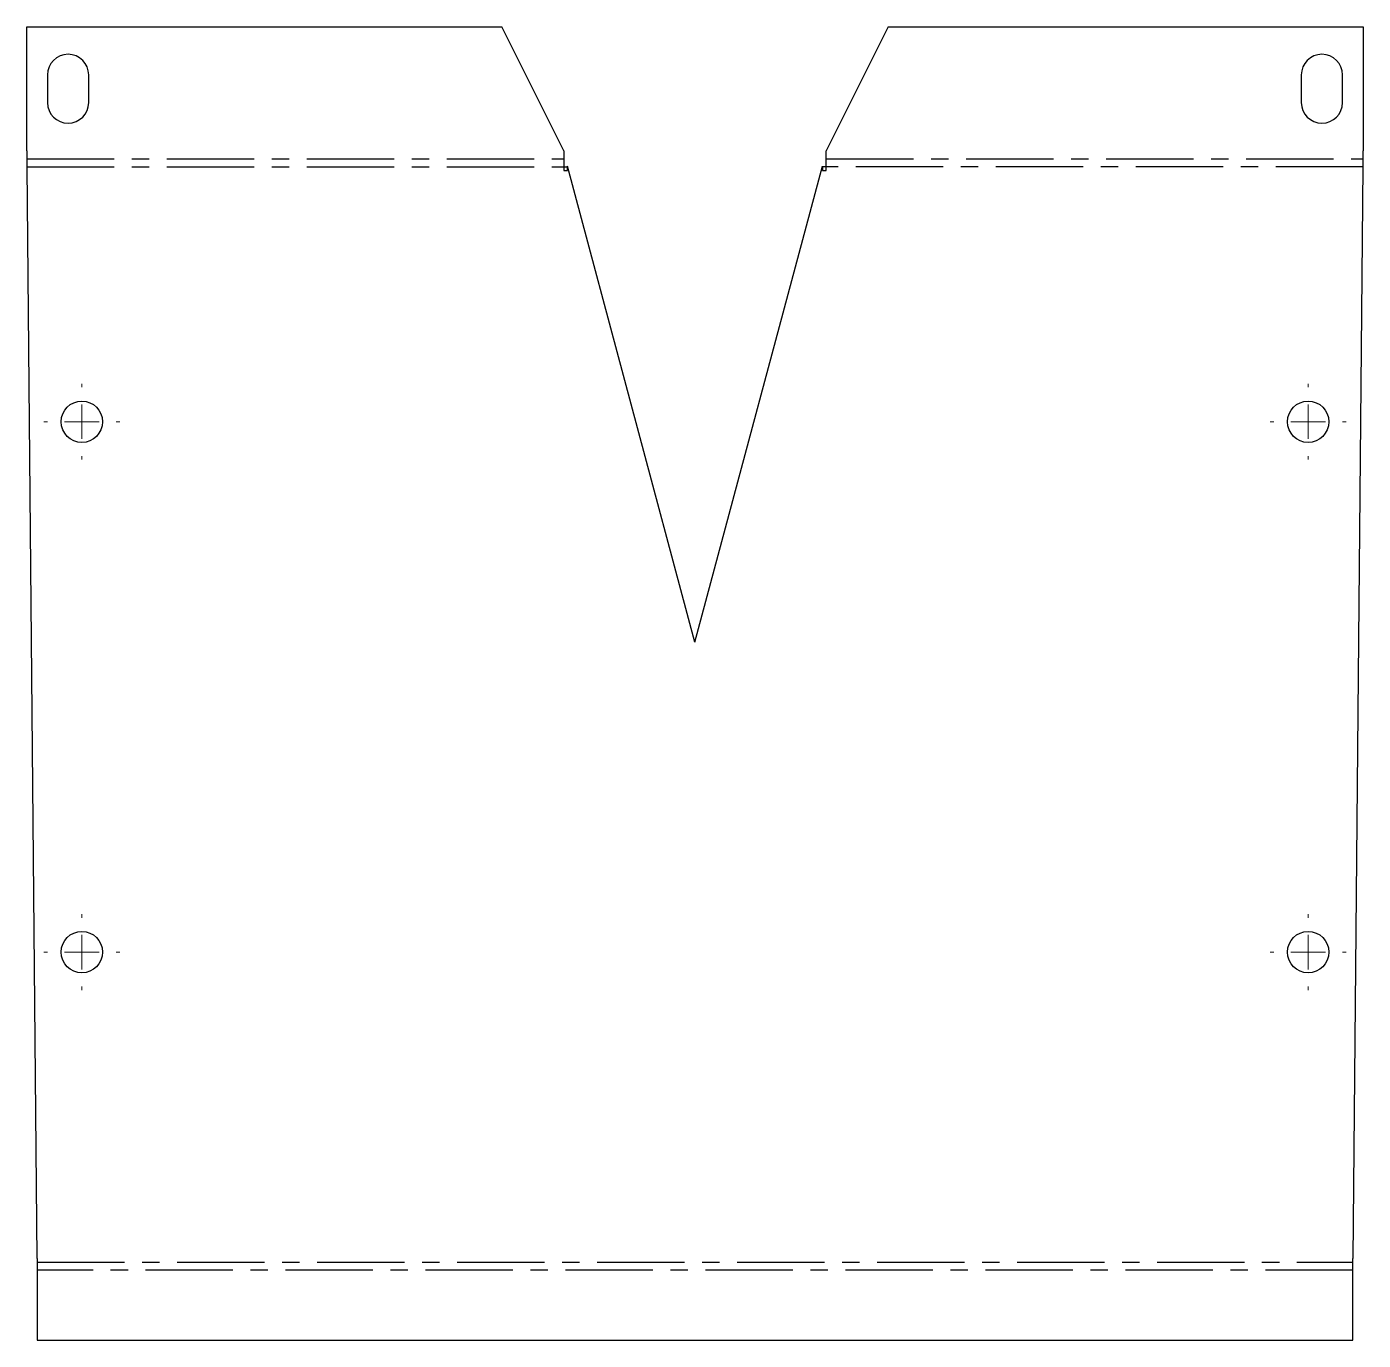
# Model space of a CAD drawing. Header units: millimetres. Extents: x 513 to 707, y 362 to 553.
import ezdxf

# ---------------------------------------------------------------- set-up
doc = ezdxf.new("R2010")
doc.units = ezdxf.units.MM
doc.linetypes.add('CENTERX2', pattern=[20.32, 12.7, -2.54, 2.54, -2.54])

# ---------------------------------------------------------------- blocks, each defined once
blk = doc.blocks.new('SW_CENTERMARKSYMBOL_0')
at = {"color": 0, "linetype": 'Continuous', "lineweight": 18}
for p, q in [((0, 5), (0, 5.5)), ((0, 0), (0, 2.5)), ((-5, 0), (-5.5, 0)), ((0, 0), (-2.5, 0)), ((0, 0), (0, -2.5)), ((0, 0), (2.5, 0)), ((5, 0), (5.5, 0)), ((0, -5), (0, -5.5))]:
    blk.add_line(p, q, dxfattribs=at)
blk = doc.blocks.new('SW_CENTERMARKSYMBOL_1')
at = {"color": 0, "linetype": 'Continuous', "lineweight": 18}
for p, q in [((0, 5), (0, 5.5)), ((0, 0), (0, 2.5)), ((-5, 0), (-5.5, 0)), ((0, 0), (-2.5, 0)), ((0, 0), (0, -2.5)), ((0, 0), (2.5, 0)), ((5, 0), (5.5, 0)), ((0, -5), (0, -5.5))]:
    blk.add_line(p, q, dxfattribs=at)
blk = doc.blocks.new('SW_CENTERMARKSYMBOL_2')
at = {"color": 0, "linetype": 'Continuous', "lineweight": 18}
for p, q in [((0, 5), (0, 5.5)), ((0, 0), (0, 2.5)), ((-5, 0), (-5.5, 0)), ((0, 0), (-2.5, 0)), ((0, 0), (0, -2.5)), ((0, 0), (2.5, 0)), ((5, 0), (5.5, 0)), ((0, -5), (0, -5.5))]:
    blk.add_line(p, q, dxfattribs=at)
blk = doc.blocks.new('SW_CENTERMARKSYMBOL_3')
at = {"color": 0, "linetype": 'Continuous', "lineweight": 18}
for p, q in [((0, 5), (0, 5.5)), ((0, 0), (0, 2.5)), ((-5, 0), (-5.5, 0)), ((0, 0), (-2.5, 0)), ((0, 0), (0, -2.5)), ((0, 0), (2.5, 0)), ((5, 0), (5.5, 0)), ((0, -5), (0, -5.5))]:
    blk.add_line(p, q, dxfattribs=at)

msp = doc.modelspace()

# ---------------------------------------------------------------- linework, layer by layer
at = {"color": 7, "linetype": 'Continuous', "lineweight": 25}
for p, q in [((513.15, 534.53), (513.15, 552.53)), ((513.15, 552.53), (582.13, 552.53)), ((591.13, 534.53), (582.13, 552.53)), ((638.17, 552.53), (629.17, 534.53)), ((638.17, 552.53), (707.15, 552.53)), ((707.15, 552.53), (707.15, 534.53)), ((516.15, 545.53), (516.15, 541.53)), ((522.15, 541.53), (522.15, 545.53)), ((698.15, 545.53), (698.15, 541.53)), ((704.15, 541.53), (704.15, 545.53)), ((513.15, 534.53), (513.17, 532.18)), ((591.13, 534.53), (591.13, 531.68)), ((629.17, 531.68), (629.17, 534.53)), ((707.13, 532.18), (707.15, 534.53)), ((513.17, 532.18), (514.63, 373.68)), ((591.13, 531.68), (591.63, 531.68)), ((591.63, 531.68), (591.63, 532.31)), ((610.15, 463.18), (591.63, 532.31)), ((610.15, 463.18), (628.67, 532.31)), ((628.67, 532.31), (628.67, 531.68)), ((628.67, 531.68), (629.17, 531.68)), ((705.67, 373.68), (707.13, 532.18)), ((514.63, 373.68), (514.65, 373.68)), ((514.65, 373.68), (514.65, 361.83)), ((705.65, 373.68), (705.67, 373.68)), ((705.65, 361.83), (705.65, 373.68)), ((514.65, 361.83), (705.65, 361.83))]:
    msp.add_line(p, q, dxfattribs=at)
at = {"color": 7, "linetype": 'CENTERX2'}
for p, q in [((513.15, 532.18), (591.66, 532.18)), ((513.16, 533.35), (591.13, 533.35)), ((707.15, 532.18), (628.64, 532.18)), ((629.17, 533.35), (707.14, 533.35)), ((514.65, 373.18), (705.65, 373.18)), ((705.65, 372.01), (514.65, 372.01))]:
    msp.add_line(p, q, dxfattribs=at)
at = {"color": 7, "linetype": 'Continuous', "lineweight": 25}
for centre in [(521.15, 495.18), (699.15, 495.18), (521.15, 418.18), (699.15, 418.18)]:
    msp.add_circle(centre, 3, dxfattribs=at)
for centre, start, end in [((519.15, 545.53), 0, 180), ((701.15, 545.53), 0, 180), ((519.15, 541.53), 180, 0), ((701.15, 541.53), 180, 0)]:
    msp.add_arc(centre, 3, start, end, dxfattribs=at)

# ---------------------------------------------------------------- block references
at = {"color": 7, "linetype": 'Continuous', "lineweight": 18}
for name, p in [('SW_CENTERMARKSYMBOL_1', (521.15, 495.18)), ('SW_CENTERMARKSYMBOL_3', (699.15, 495.18)), ('SW_CENTERMARKSYMBOL_0', (521.15, 418.18)), ('SW_CENTERMARKSYMBOL_2', (699.15, 418.18))]:
    msp.add_blockref(name, p, dxfattribs=at)

doc.saveas('drawing.dxf')
